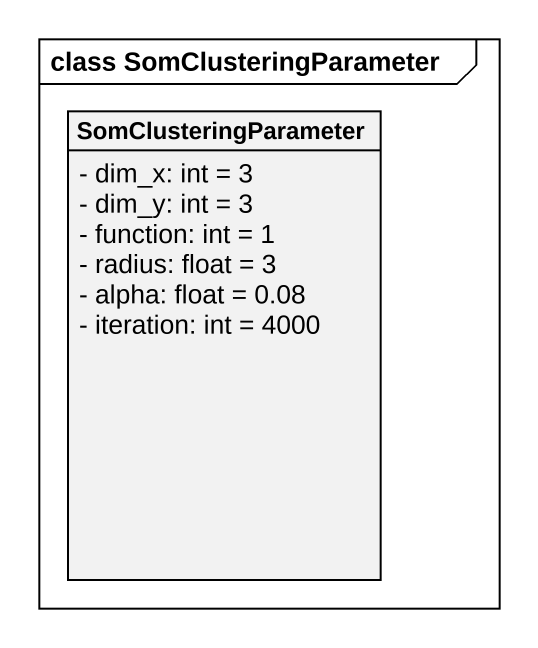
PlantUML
@startuml
mainframe class SomClusteringParameter
hide circle
hide empty members
skinparam classAttributeIconSize 0
class SomClusteringParameter {
  - dim_x: int = 3
  - dim_y: int = 3
  - function: int = 1
  - radius: float = 3
  - alpha: float = 0.08
  - iteration: int = 4000
}
@enduml
